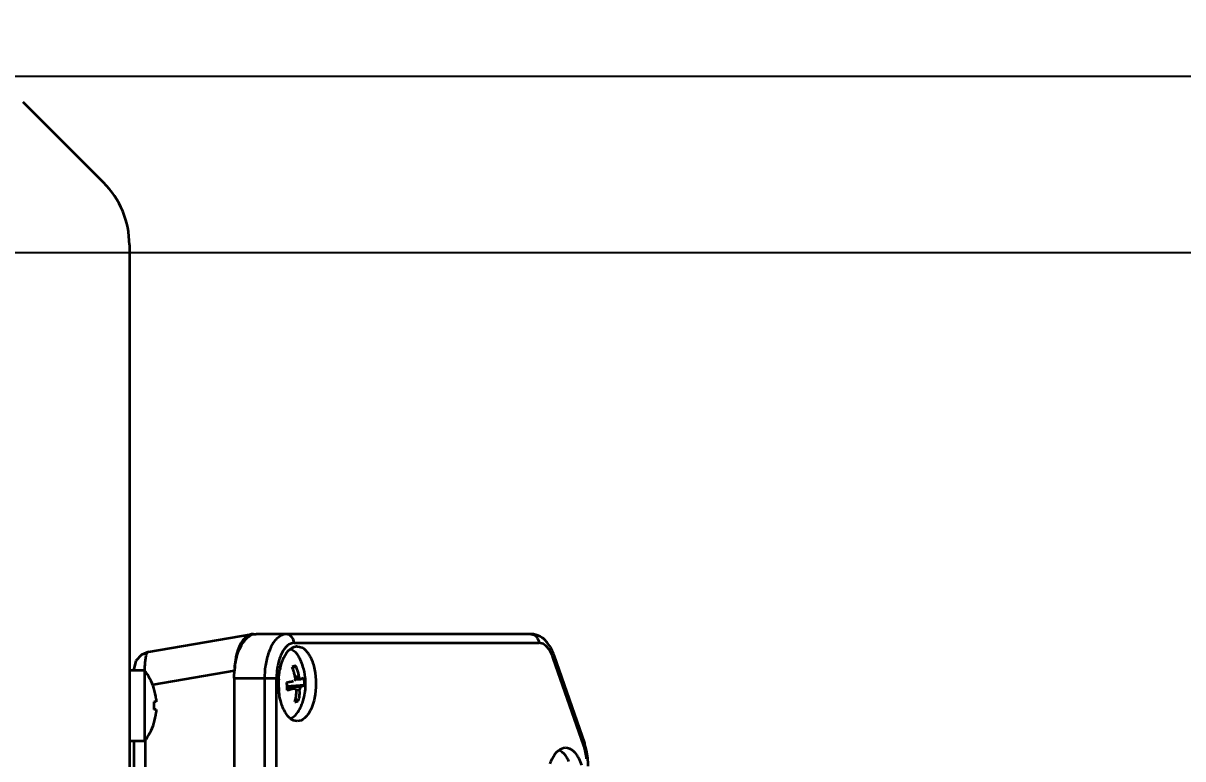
# Model space of a CAD drawing. Header units: millimetres. Extents: x 4086 to 8300, y 123 to 1549.
# Drawn here: x 7056.49 to 7086.15, y 1301.56 to 1320.36 of the extents above; entities that cross this region are included whole.
import ezdxf

# ---------------------------------------------------------------- set-up
doc = ezdxf.new("R2010")
doc.units = ezdxf.units.MM
doc.linetypes.add('PHANTOM', pattern=[0.8, 0.45, -0.05, 0.1, -0.05, 0.1, -0.05])
doc.layers.add('标注', color=7, linetype='Continuous', lineweight=25)
doc.layers.add('粗线', color=7, linetype='PHANTOM', lineweight=35)
doc.styles.get("Standard").update_dxf_attribs({"font": 'simsun.ttc'})
doc.dimstyles.new('直径标注', dxfattribs={"dimtxt": 5, "dimasz": 5, "dimexe": 1.5, "dimexo": 0, "dimtad": 1, "dimtoh": 1, "dimdec": 0, "dimlfac": 10, "dimdsep": 46, "dimtxsty": 'Standard', "dimblk": '_FILLED', "dimcen": 0.09, "dimadec": 0, "dimazin": 0, "dimtol": 1, "dimtp": 0.001, "dimtm": 0.001, "dimtfac": 1, "dimtdec": 0, "dimtofl": 0, "dimtmove": 0, "dimatfit": 3, "dimldrblk": '_FILLED', "dimfxl": 1, "dimtolj": 1, "dimarcsym": 0})
doc.dimstyles.new('直线标注', dxfattribs={"dimtxt": 7, "dimasz": 3, "dimexe": 1.25, "dimexo": 0.625, "dimtad": 1, "dimlfac": 4, "dimdsep": 46, "dimtxsty": 'Standard', "dimcen": 2.5, "dimadec": 0, "dimazin": 0, "dimtm": 1e-09, "dimtfac": 1, "dimtmove": 0, "dimatfit": 3, "dimfxl": 1, "dimarcsym": 0})

# ---------------------------------------------------------------- blocks, each defined once
blk = doc.blocks.new('*D2408')
at = {"layer": 'Defpoints', "color": 0}
for p in [(7052.396, 1319.006), (7119.73, 1319.006), (7048.855, 1265.006)]:
    blk.add_point(p, dxfattribs=at)
at = {"layer": '标注', "color": 0, "linetype": 'Continuous', "lineweight": -2}
for p, q in [((7053.021, 1319.006), (7120.98, 1319.006)), ((7119.73, 1268.006), (7119.73, 1316.006)), ((7049.48, 1265.006), (7120.98, 1265.006))]:
    blk.add_line(p, q, dxfattribs=at)
at = {"layer": '标注', "color": 0}
for points in [[(7120.23, 1316.006), (7119.23, 1316.006), (7119.73, 1319.006)], [(7119.23, 1268.006), (7120.23, 1268.006), (7119.73, 1265.006)]]:
    blk.add_solid(points, dxfattribs=at)
at = {"layer": '标注', "color": 0, "insert": (7112.105, 1291.614), "char_height": 7, "attachment_point": 2, "rotation": 90}
blk.add_mtext('240', dxfattribs=at)
blk = doc.blocks.new('*D2409')
at = {"layer": 'Defpoints', "color": 0}
for p in [(7040.188, 1314.506), (7100.535, 1314.506), (7038.47, 1269.506)]:
    blk.add_point(p, dxfattribs=at)
at = {"layer": '标注', "color": 0, "linetype": 'Continuous', "lineweight": -2}
for p, q in [((7040.813, 1314.506), (7101.785, 1314.506)), ((7100.535, 1272.506), (7100.535, 1311.506)), ((7039.095, 1269.506), (7101.785, 1269.506))]:
    blk.add_line(p, q, dxfattribs=at)
at = {"layer": '标注', "color": 0}
for points in [[(7101.035, 1311.506), (7100.035, 1311.506), (7100.535, 1314.506)], [(7100.035, 1272.506), (7101.035, 1272.506), (7100.535, 1269.506)]]:
    blk.add_solid(points, dxfattribs=at)
at = {"layer": '标注', "color": 0, "insert": (7092.91, 1291.867), "char_height": 7, "attachment_point": 2, "rotation": 90}
blk.add_mtext('200', dxfattribs=at)
blk = doc.blocks.new('*D2410')
at = {"layer": 'Defpoints', "color": 0}
for p in [(6993.055, 1307.449), (7059.205, 1269.313), (6993.055, 1247.789)]:
    blk.add_point(p, dxfattribs=at)
at = {"layer": '标注', "color": 0, "linetype": 'Continuous', "lineweight": -2}
for p, q in [((6993.055, 1306.824), (6993.055, 1246.539)), ((7059.205, 1268.688), (7059.205, 1246.539)), ((7056.205, 1247.789), (6996.055, 1247.789))]:
    blk.add_line(p, q, dxfattribs=at)
at = {"layer": '标注', "color": 0}
for points in [[(6996.055, 1248.289), (6996.055, 1247.289), (6993.055, 1247.789)], [(7056.205, 1247.289), (7056.205, 1248.289), (7059.205, 1247.789)]]:
    blk.add_solid(points, dxfattribs=at)
at = {"layer": '标注', "color": 0, "insert": (7026.13, 1259.737), "char_height": 7, "attachment_point": 2}
blk.add_mtext('294{\\A1;\\H0.7x;\\S+0.05^  0;}', dxfattribs=at)
blk = doc.blocks.new('_FILLED')
at = {"color": 0, "linetype": 'ByBlock'}
blk.add_solid([(0, 0), (-1, 0.1429), (-1, -0.1429)], dxfattribs=at)
blk = doc.blocks.new('*D2411')
at = {"layer": 'Defpoints', "color": 0}
for p in [(7039.037, 1315.737), (7037.073, 1313.275)]:
    blk.add_point(p, dxfattribs=at)
at = {"layer": '标注', "color": 0, "linetype": 'Continuous', "lineweight": -2}
for p in [(7042.156, 1319.646), (7207.54, 1347.668)]:
    blk.add_line(p, (7064.518, 1347.668), dxfattribs=at)
at = {"layer": '标注', "color": 0, "linetype": 'Continuous'}
for p, q in [((7037.965, 1314.506), (7038.145, 1314.506)), ((7038.055, 1314.416), (7038.055, 1314.596))]:
    blk.add_line(p, q, dxfattribs=at)
at = {"layer": '标注', "color": 0, "linetype": 'ByBlock', "lineweight": -2, "xscale": 5, "yscale": 5, "zscale": 5, "rotation": 231.4099169123892}
blk.add_blockref('_FILLED', (7039.037, 1315.737), dxfattribs=at)
at = {"layer": '标注', "color": 0, "insert": (7065.367, 1368.835), "char_height": 5, "attachment_point": 1}
blk.add_mtext('\\A1;{\\H1.4x;4-\\fSource Han Sans CN Normal|b0|i0|c134|p2;%%C\\fSimSun|b0|i0|c134|p2;\\H1x;14\\A1;\\C7;Through (locating hole\\C256;)\\PUse the M12 mounting screws}', dxfattribs=at)

msp = doc.modelspace()

# ---------------------------------------------------------------- linework, layer by layer
at = {"layer": '粗线', "color": 7, "linetype": 'Continuous'}
for p, q in [((7058.54594, 1316.29041), (7056.48896, 1318.34739)), ((7059.692, 1304.2986), (7062.32752, 1304.74684)), ((7062.376, 1304.74889), (7062.32756, 1304.74597)), ((7062.36481, 1304.74987), (7062.41134, 1304.75)), ((7062.43298, 1304.75015), (7062.44633, 1304.7504)), ((7069.48243, 1304.7504), (7062.44633, 1304.7504)), ((7063.41923, 1304.5254), (7069.67729, 1304.5254)), ((7059.36892, 1304.06395), (7059.31745, 1303.85497)), ((7059.59273, 1303.8189), (7059.20495, 1303.8189)), ((7059.31745, 1303.85483), (7059.31745, 1303.8189)), ((7061.89678, 1303.81301), (7059.81247, 1303.45852)), ((7063.38958, 1303.92035), (7063.37189, 1303.9148)), ((7063.46992, 1303.94249), (7063.38653, 1303.88475)), ((7063.42336, 1303.93034), (7063.38958, 1303.92035)), ((7063.43943, 1303.93477), (7063.42336, 1303.93034)), ((7063.46992, 1303.94249), (7063.43943, 1303.93477)), ((7061.88245, 1303.6254), (7062.96923, 1303.6254)), ((7063.22195, 1303.51625), (7063.29289, 1303.52929)), ((7063.35685, 1303.54267), (7063.38434, 1303.54971)), ((7063.38434, 1303.54971), (7063.40395, 1303.5559)), ((7063.43548, 1303.56982), (7063.41695, 1303.55614)), ((7063.54368, 1303.66011), (7063.44565, 1303.66011)), ((7063.44565, 1303.60271), (7063.58182, 1303.60271)), ((7063.55297, 1303.62795), (7063.54368, 1303.66011)), ((7063.58182, 1303.60271), (7063.6186, 1303.61622)), ((7063.6734, 1303.61009), (7063.66919, 1303.6426)), ((7063.59566, 1303.40666), (7063.22195, 1303.40666)), ((7063.22809, 1303.45071), (7063.23059, 1303.41798)), ((7063.23059, 1303.41798), (7063.23271, 1303.38531)), ((7063.68304, 1303.44655), (7063.23081, 1303.41484)), ((7063.58203, 1303.39298), (7063.59566, 1303.40666))]:
    msp.add_line(p, q, dxfattribs=at)
at = {"layer": '粗线', "linetype": 'Continuous'}
for p, q in [((7059.20495, 1314.69942), (7059.20495, 1269.31338)), ((7070.82778, 1301.89335), (7070.04672, 1304.1393)), ((7070.06438, 1304.21321), (7070.84544, 1301.96726)), ((7059.59273, 1303.8189), (7059.59273, 1302.0189)), ((7061.88245, 1303.6254), (7061.88245, 1299.31887)), ((7062.66188, 1303.6254), (7062.66188, 1295.18761)), ((7062.96923, 1295.18761), (7062.96923, 1303.6254)), ((7059.8304, 1303.3723), (7059.82743, 1303.37058)), ((7063.22195, 1303.36009), (7063.4308, 1303.36009)), ((7063.23271, 1303.38531), (7063.23448, 1303.35194)), ((7063.23448, 1303.35194), (7063.23579, 1303.3202)), ((7063.46455, 1303.33485), (7063.46894, 1303.30269)), ((7063.46894, 1303.33038), (7063.56696, 1303.33038)), ((7059.88957, 1303.0179), (7059.82743, 1303.0179)), ((7059.83007, 1302.95192), (7059.8304, 1302.9189)), ((7059.8924, 1303.02695), (7059.88957, 1303.0179)), ((7063.44969, 1303.1006), (7063.53309, 1303.048)), ((7063.51827, 1303.04245), (7063.53309, 1303.048)), ((7059.82908, 1302.85287), (7059.82743, 1302.8199)), ((7059.88957, 1302.8199), (7059.82743, 1302.8199)), ((7059.88957, 1302.8199), (7059.8924, 1302.81085)), ((7059.8924, 1302.78616), (7059.88957, 1302.7524)), ((7059.8924, 1302.81085), (7059.8924, 1302.78616)), ((7059.82743, 1302.46722), (7059.8304, 1302.4655)), ((7059.59273, 1302.0189), (7059.20495, 1302.0189)), ((7059.31745, 1302.0189), (7059.31745, 1300.7814)), ((7059.61354, 1300.7814), (7059.61354, 1302.049))]:
    msp.add_line(p, q, dxfattribs=at)
at = {"layer": '粗线', "color": 7, "linetype": 'Continuous'}
for points in [[(7059.692, 1304.2986), (7059.51138, 1304.22501), (7059.36892, 1304.06395)], [(7061.89851, 1303.89228), (7061.8942, 1303.85416), (7061.89051, 1303.81514)], [(7063.22195, 1303.51625), (7063.22521, 1303.48347), (7063.22809, 1303.45071)], [(7063.44565, 1303.63242), (7063.44598, 1303.59771), (7063.43548, 1303.56982)], [(7063.58182, 1303.60271), (7063.56691, 1303.60696), (7063.55297, 1303.62795)], [(7063.67954, 1303.54482), (7063.67685, 1303.57749), (7063.6734, 1303.61009)], [(7063.68304, 1303.44655), (7063.68263, 1303.47933), (7063.68146, 1303.51209), (7063.67954, 1303.54482)]]:
    msp.add_lwpolyline(points, dxfattribs=at)
at = {"layer": '粗线', "linetype": 'Continuous'}
for points in [[(7063.4308, 1303.36009), (7063.45061, 1303.35584), (7063.46455, 1303.33485)], [(7063.56696, 1303.33038), (7063.57154, 1303.36509), (7063.58203, 1303.39298)], [(7059.82743, 1303.0179), (7059.82908, 1302.98493), (7059.83007, 1302.95192)], [(7059.8304, 1302.9189), (7059.83007, 1302.88588), (7059.82908, 1302.85287)], [(7059.88957, 1303.0854), (7059.8924, 1303.05162), (7059.8924, 1303.02695)], [(7063.43507, 1303.02031), (7063.45289, 1303.02398), (7063.47012, 1303.02803), (7063.48677, 1303.03246)], [(7063.48677, 1303.03246), (7063.50282, 1303.03727), (7063.51827, 1303.04245)]]:
    msp.add_lwpolyline(points, dxfattribs=at)
at = {"layer": '粗线', "color": 7, "linetype": 'Continuous'}
for centre, radius, start, end in [((7056.95495, 1314.69942), 2.25, 0, 45), ((7062.40315, 1307.51817), 2.76818, 270.169527, 270.617261), ((7063.49813, 1304.19974), 0.23791, 90.036181, 99.197805), ((7062.24927, 1303.48077), 1.46425, 17.719166, 24.451374), ((7064.8602, 1303.62677), 2.19833, 172.320932, 180.035752), ((7064.71965, 1303.64417), 2.05671, 171.439995, 172.277965), ((7064.5876, 1303.53011), 1.56385, 166.93321, 168.448294), ((7062.24708, 1303.4806), 1.46639, 6.489243, 17.699387), ((7064.91661, 1303.48134), 1.89674, 176.549585, 182.571186), ((7062.25145, 1303.48132), 1.46196, 5.289011, 6.48059), ((7062.25638, 1303.48178), 1.45702, 4.040378, 5.28913), ((7062.25835, 1303.48194), 1.45503, 2.445398, 4.039255), ((7062.24899, 1303.48159), 1.4644, 358.59311, 2.443646), ((7062.24511, 1303.48164), 1.46828, 356.919155, 358.594785)]:
    msp.add_arc(centre, radius, start, end, dxfattribs=at)
at = {"layer": '粗线', "linetype": 'Continuous'}
for centre, radius, start, end in [((7058.43995, 1302.9189), 1.4625, 18.060208, 37.979872), ((7058.43995, 1302.9189), 1.45915, 6.552172, 18.032352), ((7064.89717, 1303.48034), 1.87727, 182.56513, 185.616977), ((7062.96478, 1305.25915), 1.95585, 277.763661, 278.504505), ((7062.99397, 1305.06648), 1.76098, 278.492221, 280.19199), ((7063.13455, 1303.25476), 0.42681, 5.647621, 9.97707), ((7062.24964, 1303.48175), 1.46381, 340.365016, 350.807247), ((7062.25501, 1303.48063), 1.45833, 350.816739, 352.227331), ((7062.25294, 1303.4809), 1.46042, 352.228082, 353.895612), ((7062.24695, 1303.48152), 1.46643, 353.896114, 356.91988), ((7062.24873, 1303.48251), 1.46493, 335.542293, 340.348801), ((7058.43995, 1302.9189), 1.45915, 341.967648, 353.447828), ((7063.58687, 1302.9264), 0.42637, 227.323624, 230.216844), ((7058.43995, 1302.9189), 1.4625, 322.020128, 341.939792), ((7069.4649, 1301.48765), 1.46148, 16.601594, 19.157391), ((7069.30731, 1301.44155), 1.62568, 12.009065, 16.572017), ((7069.29328, 1301.39772), 1.6141, 5.788873, 12.032436), ((7069.0973, 1301.39754), 1.84024, 5.758322, 11.988677), ((7068.93786, 1301.38), 2.00064, 359.984473, 5.800155)]:
    msp.add_arc(centre, radius, start, end, dxfattribs=at)
at = {"layer": '粗线', "color": 7, "linetype": 'Continuous'}
for points, knots in [([(7062.23675, 1304.71293), (7062.18625, 1304.6844), (7061.97036, 1304.45989), (7061.90916, 1304.13646), (7061.89851, 1303.89228)], [0, 0, 0, 0, 0.19181307, 1, 1, 1, 1]), ([(7062.06807, 1304.46053), (7062.08833, 1304.49692), (7062.16473, 1304.61533), (7062.27905, 1304.72181), (7062.376, 1304.74889)], [0, 0, 0, 0, 0.29267178, 1, 1, 1, 1]), ([(7062.3276, 1304.74498), (7062.31204, 1304.74241), (7062.28062, 1304.73446), (7062.2511, 1304.72103), (7062.23675, 1304.71293)], [0, 0, 0, 0, 0.48899304, 1, 1, 1, 1]), ([(7063.22438, 1304.7504), (7063.12994, 1304.7504), (7062.99796, 1304.67286), (7062.91623, 1304.56823), (7062.89375, 1304.53554)], [0, 0, 0, 0, 0.70418615, 1, 1, 1, 1]), ([(7061.89851, 1303.89228), (7061.90503, 1303.94569), (7061.93679, 1304.14116), (7061.99776, 1304.33432), (7062.06807, 1304.46053)], [0, 0, 0, 0, 0.27136313, 1, 1, 1, 1]), ([(7063.24569, 1304.45577), (7063.23488, 1304.44675), (7063.21365, 1304.42696), (7063.19437, 1304.40527), (7063.18493, 1304.39375)], [0, 0, 0, 0, 0.48590948, 1, 1, 1, 1]), ([(7063.36299, 1304.35217), (7063.35542, 1304.35612), (7063.34011, 1304.36325), (7063.3242, 1304.3689), (7063.31623, 1304.37128)], [0, 0, 0, 0, 0.50688012, 1, 1, 1, 1]), ([(7063.58218, 1304.08683), (7063.56824, 1304.1175), (7063.51539, 1304.21961), (7063.43575, 1304.31424), (7063.36299, 1304.35217)], [0, 0, 0, 0, 0.29106557, 1, 1, 1, 1]), ([(7063.49798, 1304.43765), (7063.58018, 1304.43765), (7063.69491, 1304.36841), (7063.76486, 1304.27627), (7063.78418, 1304.24739)], [0, 0, 0, 0, 0.70289654, 1, 1, 1, 1]), ([(7059.60453, 1303.96403), (7059.60921, 1304.04525), (7059.61959, 1304.14393), (7059.65653, 1304.29243), (7059.692, 1304.29857)], [0, 0, 0, 0, 0.69328962, 1, 1, 1, 1]), ([(7063.10104, 1304.26178), (7063.07908, 1304.21786), (7062.99787, 1304.01519), (7062.96923, 1303.794), (7062.96923, 1303.6254)], [0, 0, 0, 0, 0.22555967, 1, 1, 1, 1]), ([(7063.11953, 1304.06566), (7063.12536, 1304.08078), (7063.13745, 1304.11029), (7063.15085, 1304.13923), (7063.15778, 1304.15329)], [0, 0, 0, 0, 0.50842444, 1, 1, 1, 1]), ([(7063.78418, 1304.24739), (7063.79359, 1304.23333), (7063.81184, 1304.20386), (7063.8282, 1304.1733), (7063.83612, 1304.15744)], [0, 0, 0, 0, 0.48831638, 1, 1, 1, 1]), ([(7070.04672, 1304.1393), (7070.05507, 1304.15092), (7070.06786, 1304.17437), (7070.06825, 1304.2021), (7070.0644, 1304.21321)], [0, 0, 0, 0, 0.54880772, 1, 1, 1, 1]), ([(7063.40207, 1303.82143), (7063.39679, 1303.83626), (7063.38493, 1303.86566), (7063.37005, 1303.89369), (7063.36176, 1303.90727)], [0, 0, 0, 0, 0.49744987, 1, 1, 1, 1]), ([(7063.42801, 1303.72741), (7063.42458, 1303.74332), (7063.41707, 1303.77499), (7063.40751, 1303.80612), (7063.40207, 1303.82143)], [0, 0, 0, 0, 0.50049584, 1, 1, 1, 1]), ([(7063.49989, 1303.84981), (7063.49465, 1303.86455), (7063.48288, 1303.89377), (7063.46816, 1303.92165), (7063.45997, 1303.93517)], [0, 0, 0, 0, 0.497539, 1, 1, 1, 1]), ([(7063.52587, 1303.7558), (7063.52244, 1303.77171), (7063.5149, 1303.80337), (7063.50533, 1303.8345), (7063.49989, 1303.84981)], [0, 0, 0, 0, 0.50049225, 1, 1, 1, 1]), ([(7063.29289, 1303.52929), (7063.30404, 1303.53143), (7063.32541, 1303.53565), (7063.34669, 1303.54028), (7063.35685, 1303.54267)], [0, 0, 0, 0, 0.52101162, 1, 1, 1, 1]), ([(7063.44565, 1303.63242), (7063.44294, 1303.64827), (7063.4375, 1303.68002), (7063.4314, 1303.71165), (7063.42801, 1303.72741)], [0, 0, 0, 0, 0.4995086, 1, 1, 1, 1]), ([(7063.54368, 1303.66011), (7063.54094, 1303.67608), (7063.53546, 1303.70806), (7063.5293, 1303.73992), (7063.52587, 1303.7558)], [0, 0, 0, 0, 0.49951045, 1, 1, 1, 1]), ([(7063.6186, 1303.61622), (7063.62386, 1303.61832), (7063.63329, 1303.62228), (7063.64243, 1303.62699), (7063.64626, 1303.6295)], [0, 0, 0, 0, 0.55279262, 1, 1, 1, 1]), ([(7063.64626, 1303.6295), (7063.64889, 1303.63122), (7063.65322, 1303.63408), (7063.65554, 1303.63958), (7063.65504, 1303.64157)], [0, 0, 0, 0, 0.60520258, 1, 1, 1, 1]), ([(7063.63095, 1303.42014), (7063.62412, 1303.41773), (7063.60868, 1303.4129), (7063.59301, 1303.40892), (7063.58432, 1303.4069)], [0, 0, 0, 0, 0.44806116, 1, 1, 1, 1]), ([(7063.68304, 1303.44655), (7063.67605, 1303.44196), (7063.65957, 1303.43145), (7063.64147, 1303.42386), (7063.63095, 1303.42014)], [0, 0, 0, 0, 0.42843136, 1, 1, 1, 1])]:
    msp.add_open_spline(points, degree=3, knots=knots, dxfattribs=at)
for points in [[(7063.41923, 1304.5254), (7063.41923, 1304.62462), (7063.32359, 1304.7504), (7063.22438, 1304.7504)], [(7069.70822, 1304.69141), (7069.6399, 1304.7286), (7069.56022, 1304.7504), (7069.48243, 1304.7504)], [(7069.48243, 1304.7504), (7069.58165, 1304.7504), (7069.67729, 1304.62462), (7069.67729, 1304.5254)], [(7069.91001, 1304.51194), (7069.85567, 1304.5837), (7069.78728, 1304.64837), (7069.70822, 1304.69141)], [(7062.89375, 1304.53554), (7062.84118, 1304.45912), (7062.80099, 1304.37383), (7062.7693, 1304.28666)], [(7063.18493, 1304.39375), (7063.1519, 1304.35343), (7063.12435, 1304.3084), (7063.10104, 1304.26178)], [(7063.15778, 1304.15329), (7063.19675, 1304.23227), (7063.24755, 1304.30925), (7063.31552, 1304.36527)], [(7063.41923, 1304.5254), (7063.3569, 1304.5254), (7063.29354, 1304.49571), (7063.24569, 1304.45577)], [(7063.31552, 1304.36527), (7063.35676, 1304.39926), (7063.40734, 1304.42609), (7063.4601, 1304.43459)], [(7069.81927, 1304.47942), (7069.77782, 1304.50694), (7069.72703, 1304.5254), (7069.67729, 1304.5254)], [(7069.94677, 1304.34616), (7069.91263, 1304.39729), (7069.87049, 1304.44542), (7069.81927, 1304.47942)], [(7070.06438, 1304.21321), (7070.02756, 1304.31907), (7069.97769, 1304.42259), (7069.91001, 1304.51194)], [(7062.7693, 1304.28666), (7062.72984, 1304.17809), (7062.70305, 1304.06453), (7062.68585, 1303.9503)], [(7063.06424, 1303.88367), (7063.07858, 1303.94543), (7063.09672, 1304.0065), (7063.11953, 1304.06566)], [(7063.83612, 1304.15744), (7063.88435, 1304.06089), (7063.91695, 1303.95609), (7063.93905, 1303.85045)], [(7070.04672, 1304.1393), (7070.02156, 1304.21163), (7069.98931, 1304.28248), (7069.94677, 1304.34616)], [(7059.5997, 1303.81067), (7059.60012, 1303.86181), (7059.60158, 1303.91297), (7059.60453, 1303.96403)], [(7061.88245, 1303.6254), (7061.88245, 1303.6884), (7061.88828, 1303.7513), (7061.89365, 1303.81407)], [(7063.02331, 1303.59555), (7063.02832, 1303.67866), (7063.03875, 1303.7617), (7063.05543, 1303.84327)]]:
    msp.add_open_spline(points, degree=3, dxfattribs=at)
at = {"layer": '粗线', "linetype": 'Continuous'}
for points in [[(7063.93905, 1303.85045), (7063.98895, 1303.61197), (7063.98934, 1303.35823), (7063.94053, 1303.11953)], [(7063.05691, 1303.11235), (7063.04419, 1303.17315), (7063.035, 1303.23478), (7063.02891, 1303.2966)], [(7063.4308, 1303.36009), (7063.38925, 1303.35031), (7063.34758, 1303.34085), (7063.30557, 1303.33329)], [(7063.53309, 1303.048), (7063.54629, 1303.10963), (7063.5594, 1303.17196), (7063.56128, 1303.23496)], [(7063.11799, 1302.90116), (7063.09188, 1302.96963), (7063.07192, 1303.04062), (7063.05691, 1303.11235)], [(7063.48904, 1302.71983), (7063.52677, 1302.76728), (7063.55712, 1302.82083), (7063.58221, 1302.87601)], [(7063.94053, 1303.11953), (7063.91166, 1302.9783), (7063.86469, 1302.83604), (7063.78467, 1302.71614)], [(7063.29786, 1302.61293), (7063.23981, 1302.66642), (7063.19511, 1302.73474), (7063.15984, 1302.80536)], [(7063.31218, 1302.59025), (7063.38251, 1302.61012), (7063.44355, 1302.66263), (7063.48904, 1302.71983)], [(7063.49798, 1302.52515), (7063.43194, 1302.52515), (7063.36481, 1302.55651), (7063.31405, 1302.59875)], [(7063.68284, 1302.59952), (7063.63191, 1302.55689), (7063.5644, 1302.52515), (7063.49798, 1302.52515)], [(7063.78467, 1302.71614), (7063.75602, 1302.67322), (7063.72241, 1302.63264), (7063.68284, 1302.59952)], [(7070.02028, 1301.56579), (7070.05924, 1301.64475), (7070.11001, 1301.7217), (7070.17795, 1301.77771)], [(7070.17795, 1301.77771), (7070.22846, 1301.81935), (7070.29502, 1301.85015), (7070.36048, 1301.85015)], [(7070.36048, 1301.85015), (7070.42652, 1301.85015), (7070.49365, 1301.81879), (7070.54441, 1301.77655)], [(7070.54441, 1301.77655), (7070.58439, 1301.74329), (7070.6183, 1301.70242), (7070.64717, 1301.65916)], [(7070.87192, 1301.7342), (7070.86038, 1301.78803), (7070.84587, 1301.84136), (7070.82778, 1301.89335)], [(7069.96544, 1301.43241), (7069.98095, 1301.47791), (7069.99901, 1301.52268), (7070.02028, 1301.56579)], [(7070.69862, 1301.56994), (7070.72604, 1301.51504), (7070.74824, 1301.4574), (7070.76647, 1301.39881)]]:
    msp.add_open_spline(points, degree=3, dxfattribs=at)
for points, knots in [([(7063.46465, 1303.207), (7063.46347, 1303.19114), (7063.46042, 1303.15964), (7063.45524, 1303.12838), (7063.45195, 1303.11299)], [0, 0, 0, 0, 0.50264322, 1, 1, 1, 1]), ([(7063.46894, 1303.30269), (7063.46846, 1303.28672), (7063.4675, 1303.25481), (7063.46584, 1303.22291), (7063.46465, 1303.207)], [0, 0, 0, 0, 0.5002615, 1, 1, 1, 1]), ([(7063.56128, 1303.23496), (7063.56159, 1303.2452), (7063.56161, 1303.26583), (7063.56031, 1303.28643), (7063.55928, 1303.29676)], [0, 0, 0, 0, 0.49691971, 1, 1, 1, 1]), ([(7063.15984, 1302.80536), (7063.1522, 1302.82066), (7063.13747, 1302.85228), (7063.12432, 1302.88458), (7063.11799, 1302.90116)], [0, 0, 0, 0, 0.49078533, 1, 1, 1, 1]), ([(7063.43936, 1303.06629), (7063.43718, 1303.05972), (7063.43246, 1303.04668), (7063.42701, 1303.03393), (7063.42408, 1303.02763)], [0, 0, 0, 0, 0.49935611, 1, 1, 1, 1]), ([(7063.45195, 1303.11299), (7063.45026, 1303.1051), (7063.4465, 1303.0894), (7063.44189, 1303.07393), (7063.43936, 1303.06629)], [0, 0, 0, 0, 0.50078058, 1, 1, 1, 1]), ([(7070.2258, 1301.76451), (7070.21817, 1301.76851), (7070.20274, 1301.77574), (7070.1867, 1301.78146), (7070.17867, 1301.78387)], [0, 0, 0, 0, 0.50701818, 1, 1, 1, 1]), ([(7070.445, 1301.4985), (7070.43104, 1301.52928), (7070.37827, 1301.63165), (7070.29853, 1301.72639), (7070.2258, 1301.76451)], [0, 0, 0, 0, 0.29158312, 1, 1, 1, 1]), ([(7070.84547, 1301.96727), (7070.84932, 1301.95616), (7070.84893, 1301.92842), (7070.83613, 1301.90497), (7070.82778, 1301.89335)], [0, 0, 0, 0, 0.45119228, 1, 1, 1, 1]), ([(7070.64717, 1301.65916), (7070.65648, 1301.64521), (7070.67455, 1301.61596), (7070.69077, 1301.58566), (7070.69862, 1301.56994)], [0, 0, 0, 0, 0.48842616, 1, 1, 1, 1])]:
    msp.add_open_spline(points, degree=3, knots=knots, dxfattribs=at)

# ---------------------------------------------------------------- dimensions: what is measured, and where the dimension line sits
at = {"layer": '标注', "linetype": 'Continuous'}
dim = msp.add_diameter_dim_2p(p1=(7037.07256, 1313.27534), p2=(7039.03735, 1315.73746), text='{\\H1.4x;4-\\fSource Han Sans CN Normal|b0|i0|c134|p2;%%C\\fSimSun|b0|i0|c134|p2;\\H1x;14\\A1;\\C7;Through (locating hole\\C256;)\\PUse the M12 mounting screws}', dimstyle='直径标注', override={"dimtxsty": 'Standard'}, dxfattribs=at)
dim.commit()
dim.dimension.update_dxf_attribs({"geometry": '*D2411', "text_midpoint": (7136.45318, 1347.66801), "dimtype": 163})
for base, p1, p2, text, picture, middle in [((7119.73038, 1319.0064), (7048.85495, 1265.0064), (7052.3958, 1319.0064), '240', '*D2408', (7119.73038, 1291.61425)), ((7100.53532, 1314.5064), (7038.46958, 1269.5064), (7040.18797, 1314.5064), '200', '*D2409', (7100.53532, 1291.86704))]:
    dim = msp.add_linear_dim(base=base, p1=p1, p2=p2, angle=90, text=text, dimstyle='直线标注', override={"dimtxsty": 'Standard'}, dxfattribs=at)
    dim.commit()
    dim.dimension.update_dxf_attribs({"geometry": picture, "text_midpoint": middle, "dimtype": 160})
dim = msp.add_linear_dim(base=(6993.05495, 1247.78855), p1=(7059.20495, 1269.31338), p2=(6993.05495, 1307.44946), angle=180, text='294{\\A1;\\H0.7x;\\S+0.05^  0;}', dimstyle='直线标注', dxfattribs=at)
dim.commit()
dim.dimension.update_dxf_attribs({"geometry": '*D2410', "text_midpoint": (7026.12995, 1247.78855), "dimtype": 160})

doc.saveas('drawing.dxf')
